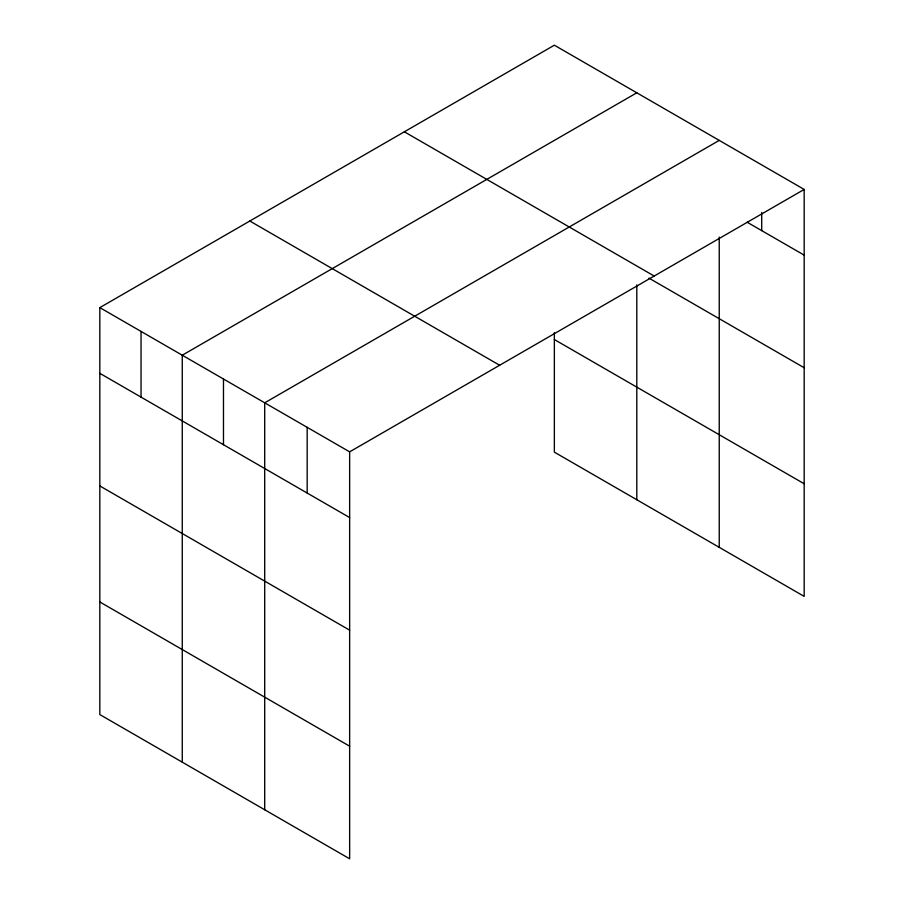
<?xml version="1.0" encoding="UTF-8"?>
<svg xmlns="http://www.w3.org/2000/svg" width="904" height="904" viewBox="0 0 904 904"><rect width="100%" height="100%" fill="white"/><g stroke="black" fill="none" stroke-linecap="round" stroke-linejoin="round"><path stroke-width="1.36" d="M804.176 189.433L349.645 451.853L349.645 858.8L99.824 714.567L99.824 307.62L554.355 45.2L804.176 189.433L804.176 596.38L554.355 452.147L554.355 332.627M636.8 92.796L182.258 355.216L182.258 762.162M719.234 140.391L264.702 402.822L264.702 809.758M747.145 222.214L804.176 255.131M404.359 131.803L654.18 276.036M648.925 278.104L804.176 367.747M554.355 339.531L804.176 483.764M249.82 221.028L499.641 365.261M99.824 307.62L349.645 451.853M99.824 373.329L349.645 517.563M99.824 485.934L349.645 630.167M99.824 601.962L349.645 746.195M761.71 212.44L761.71 230.61M719.234 237.063L719.234 547.338M636.8 284.918L636.8 499.742M307.179 427.332L307.179 493.042M223.48 379.013L223.48 444.723M141.047 331.418L141.047 397.127"/></g></svg>
